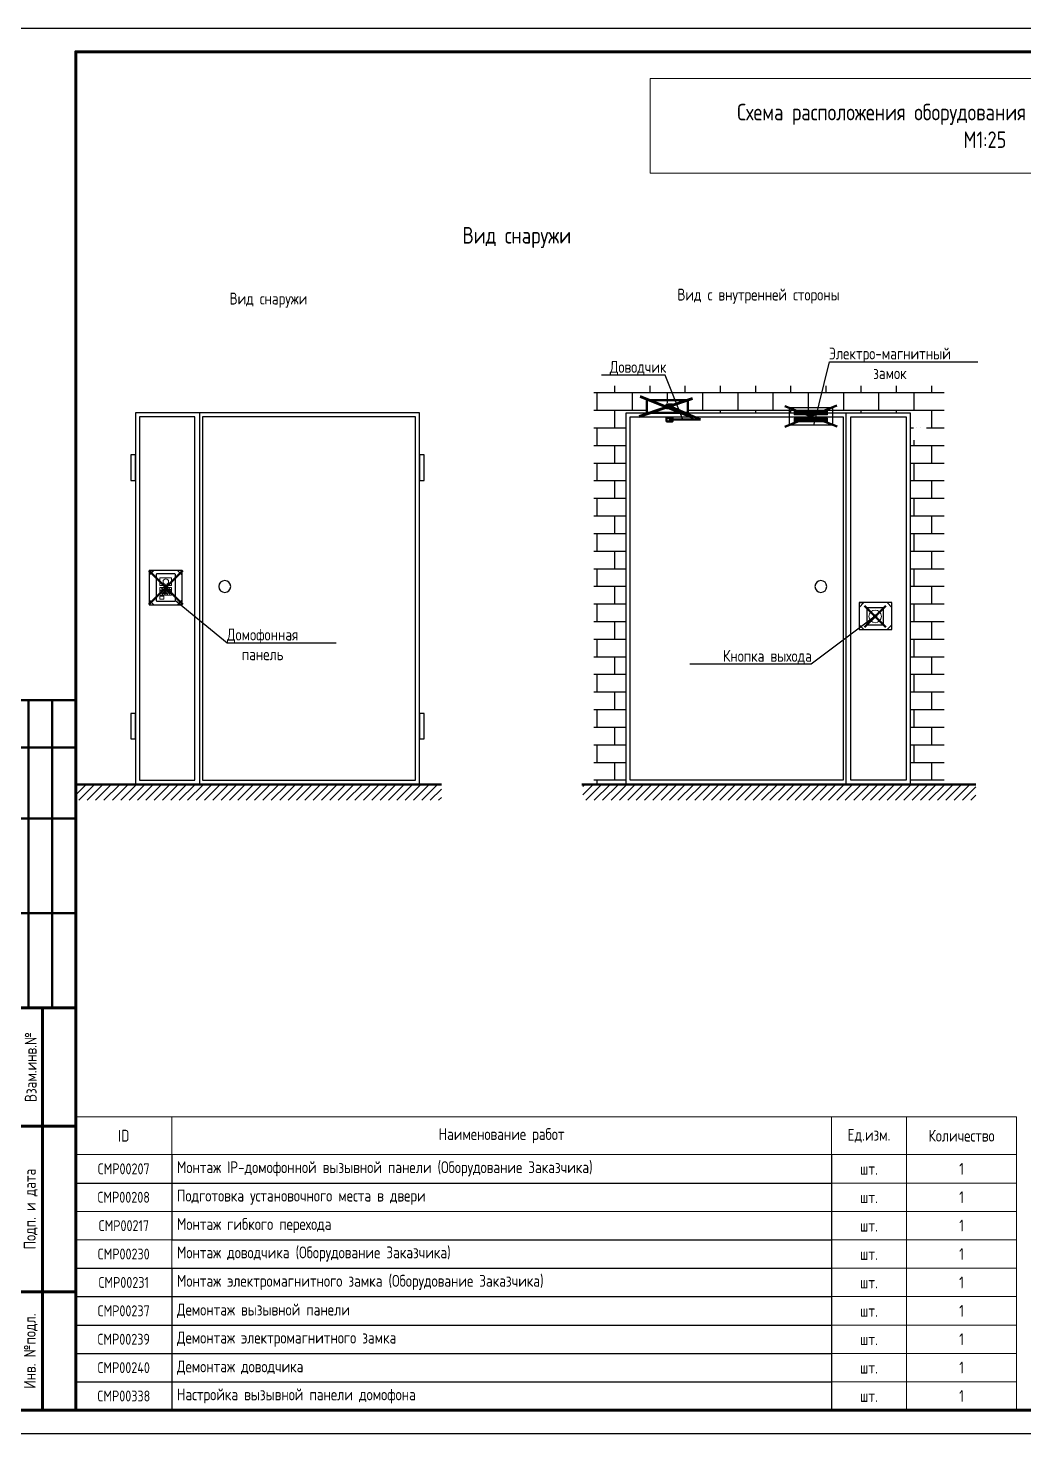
# Model space of a CAD drawing. Header units: millimetres. Extents: x -1818 to 2939, y -1518 to -220.
# Drawn here: x 1059.2 to 1269.6, y -516.9 to -219.9 of the extents above; entities that cross this region are included whole.
import ezdxf
from ezdxf import colors
from ezdxf.entities.mleader import LeaderData, LeaderLine
from ezdxf.enums import TextEntityAlignment as Align
from ezdxf.math import Vec2, Vec3

# ---------------------------------------------------------------- set-up
doc = ezdxf.new("R2010")
doc.units = ezdxf.units.MM
doc.layers.add('(034) Оформление_0', color=7, linetype='Continuous', lineweight=9)
doc.layers.add('Оборудование проектир.', color=7, linetype='Continuous', lineweight=50)
for name, color, linetype in [('_', 7, 'Continuous'), ('Выноски и подписи', 7, 'Continuous'), ('Дополнительные схемы', 7, 'Continuous'), ('Планы', 7, 'Continuous'), ('Текст и таблицы', 7, 'Continuous')]:
    doc.layers.add(name, color=color, linetype=linetype)
doc.layers.add('ВЭ', color=7, linetype='Continuous', plot=False)
doc.styles.get("Standard").update_dxf_attribs({"font": ''})
doc.styles.get('Standard').set_extended_font_data('GOST type A')
pattern_1 = [(45, (0, 0), (-0.176777, 0.176777), [])]

# ---------------------------------------------------------------- blocks, each defined once
blk = doc.blocks.new('*T250')
at = {"layer": '(034) Оформление_0', "color": 0, "lineweight": 50, "transparency": 16777216}
for p, q in [((0, 0), (0, 65)), ((0, 65), (20, 65)), ((5, 0), (5, 65)), ((10, 0), (10, 65)), ((15, 0), (15, 65)), ((20, 0), (20, 65)), ((5, 55), (20, 55)), ((5, 40), (20, 40)), ((5, 20), (20, 20)), ((0, 0), (20, 0))]:
    blk.add_line(p, q, dxfattribs=at)
at = {"layer": '(034) Оформление_0', "color": 0, "transparency": 16777216, "insert": (2.5, 2), "char_height": 2.5, "width": 61, "attachment_point": 4, "rotation": 90}
blk.add_mtext('Согласованно', dxfattribs=at)
blk = doc.blocks.new('*U249')
at = {"layer": '(034) Оформление_0', "lineweight": 60}
for p, q in [((13, 5), (13, 90)), ((20, 65), (8, 65)), ((20, 30), (8, 30))]:
    blk.add_line(p, q, dxfattribs=at)
at = {"layer": '(034) Оформление_0'}
blk.add_lwpolyline([(420, 297), (0, 297), (0, 0), (420, 0)], close=True, dxfattribs=at)
at = {"layer": '(034) Оформление_0', "lineweight": 60}
for points in [[(415, 5), (415, 292), (20, 292), (20, 5)], [(20, 90), (8, 90), (8, 5), (20, 5)]]:
    blk.add_lwpolyline(points, close=True, dxfattribs=at)
blk.add_blockref('*T250', (0, 90))
at = {"layer": '(034) Оформление_0', "char_height": 2.5, "attachment_point": 5, "rotation": 90}
for s, insert in [('Взам.инв.№', (10.5, 77.5)), ('Подп. и дата', (10.5, 47.5)), ('Инв. №подл.', (10.5, 17.5))]:
    blk.add_mtext(s, dxfattribs=dict(at, insert=insert))
blk = doc.blocks.new('*T261')
at = {"layer": 'Текст и таблицы', "lineweight": 9, "transparency": 16777216}
for p, q in [((0, 0), (198.77, 0)), ((0, 0), (0, -8)), ((20.3, 0), (20.3, -8)), ((159.68, 0), (159.68, -8)), ((175.54, 0), (175.54, -62)), ((198.77, 0), (198.77, -62)), ((0, -8), (198.77, -8)), ((159.68, -14), (198.77, -14)), ((0, -20), (198.77, -20)), ((0, -26), (20.3, -26)), ((20.3, -26), (20.3, -32)), ((159.68, -26), (198.77, -26)), ((159.68, -32), (198.77, -32)), ((159.68, -38), (198.77, -38)), ((159.68, -44), (198.77, -44)), ((159.68, -50), (198.77, -50)), ((159.68, -56), (198.77, -56)), ((159.68, -62), (198.77, -62))]:
    blk.add_line(p, q, dxfattribs=at)
at = {"layer": 'Текст и таблицы', "lineweight": -2, "transparency": 16777216}
for p, q in [((0, -8), (0, -62)), ((20.3, -8), (20.3, -26)), ((159.68, -8), (159.68, -62)), ((0, -14), (159.68, -14)), ((20.3, -26), (159.68, -26)), ((0, -32), (159.68, -32)), ((20.3, -32), (20.3, -62)), ((0, -38), (159.68, -38)), ((0, -44), (159.68, -44)), ((0, -50), (159.68, -50)), ((0, -56), (159.68, -56)), ((0, -62), (159.68, -62))]:
    blk.add_line(p, q, dxfattribs=at)
at = {"layer": 'Текст и таблицы', "color": 0, "transparency": 16777216}
for s, insert, char_height, width, attachment_point in [('ID', (10.15, -4), 2.5, 18.0511, 5), ('Количество', (187.16, -4), 2.5, 20.9722, 5), ('СМР00207', (10.15, -11), 2.3, 18.1183, 5), ('{\\C256;Монтаж IP-домофонной вызывной панели (Оборудование Заказчика)}', (21.4, -11), 2.5, 137.1974, 4), ('{\\C256;шт.}', (167.61, -11), 2.5, 13.6753, 5), ('{\\C256;1', (187.16, -11), 2.5, 21.0395, 5), ('СМР00208', (10.15, -17), 2.3, 18.1183, 5), ('{\\C256;Подготовка установочного места в двери}', (21.4, -17), 2.5, 137.1974, 4), ('{\\C256;шт.}', (167.61, -17), 2.5, 13.6753, 5), ('{\\C256;1', (187.16, -17), 2.5, 21.0395, 5), ('CMP00217', (10.15, -23), 2.3, 18.1183, 5), ('Монтаж гибкого перехода^J', (21.4, -23), 2.5, 137.1974, 4), ('{\\C256;шт.}', (167.61, -23), 2.5, 13.6753, 5), ('1', (187.16, -23), 2.5, 21.0395, 5), ('СМР00230', (10.15, -29), 2.3, 18.1183, 5), ('Монтаж доводчика {\\C256;(Оборудование Заказчика)}', (21.4, -29), 2.5, 137.1974, 4), ('{\\C256;шт.}', (167.61, -29), 2.5, 13.6753, 5), ('{\\C256;1', (187.16, -29), 2.5, 21.0395, 5), ('СМР00231', (10.15, -35), 2.3, 18.1183, 5), ('Монтаж электромагнитного замка {\\C256;(Оборудование Заказчика)}', (21.4, -35), 2.5, 137.1974, 4), ('{\\C256;шт.}', (167.61, -35), 2.5, 13.6753, 5), ('{\\C256;1', (187.16, -35), 2.5, 21.0395, 5), ('СМР00237', (10.15, -41), 2.3, 18.1183, 5), ('Демонтаж вызывной панели ', (21.4, -41), 2.5, 137.1974, 4), ('{\\C256;шт.}', (167.61, -41), 2.5, 13.6753, 5), ('{\\C256;1', (187.16, -41), 2.5, 21.0395, 5), ('СМР00239', (10.15, -47), 2.3, 18.1183, 5), ('Демонтаж электромагнитного замка', (21.4, -47), 2.5, 137.1974, 4), ('{\\C256;шт.}', (167.61, -47), 2.5, 13.6753, 5), ('{\\C256;1', (187.16, -47), 2.5, 21.0395, 5), ('СМР00240', (10.15, -53), 2.3, 18.1183, 5), ('Демонтаж доводчика', (21.4, -53), 2.5, 137.1974, 4), ('{\\C256;шт.}', (167.61, -53), 2.5, 13.6753, 5), ('1', (187.16, -53), 2.5, 21.0395, 5), ('CMP00338^J', (10.15, -59), 2.3, 18.1183, 5), ('Настройка вызывной панели домофона^J', (21.4, -59), 2.5, 137.1974, 4), ('{\\C256;шт.}', (167.61, -59), 2.5, 13.6753, 5), ('1', (187.16, -59), 2.5, 21.0395, 5)]:
    blk.add_mtext(s, dxfattribs=dict(at, insert=insert, char_height=char_height, width=width, attachment_point=attachment_point))
at = {"layer": 'Текст и таблицы', "transparency": 16777216, "char_height": 2.5, "attachment_point": 5}
for s, insert, width in [('Наименование работ', (89.99, -4), 137.1301), ('Ед.изм.', (167.61, -4), 13.6081)]:
    blk.add_mtext(s, dxfattribs=dict(at, insert=insert, width=width))
blk = doc.blocks.new('*T266')
at = {"layer": 'Defpoints', "color": 8, "linetype": 'ByBlock', "lineweight": 0, "transparency": 16777216}
for p, q in [((0, 0), (141.44, 0)), ((0, 0), (0, -20)), ((141.44, 0), (141.44, -20)), ((0, -20), (141.44, -20))]:
    blk.add_line(p, q, dxfattribs=at)
at = {"color": 0, "transparency": 16777216, "insert": (70.72, -10), "char_height": 3.5, "width": 141.442, "attachment_point": 5}
blk.add_mtext('{\\fGOST type A|b0|i0|c0;Схема расположения оборудования на двери подъезда №2^JМ1:25', dxfattribs=at)
blk = doc.blocks.new('Домофония_Дверь Снаружи')
at = {"layer": 'Дополнительные схемы', "linetype": 'Continuous'}
blk.add_line((46.44, 78.53), (46.44, 0), dxfattribs=at)
for points in [[(0, 78.53), (59.97, 78.53), (59.97, 0), (0, 0)], [(0.85, 77.67), (45.85, 77.67), (45.85, 0.93), (0.85, 0.93)], [(47.46, 77.67), (59.14, 77.67), (59.14, 0.93), (47.46, 0.93)], [(-1.03, 69.62), (0, 69.62), (0, 64.26), (-1.03, 64.26)], [(59.97, 69.62), (61.01, 69.62), (61.01, 64.26), (59.97, 64.26)], [(-1.03, 15.02), (0, 15.02), (0, 9.66), (-1.03, 9.66)], [(59.97, 15.02), (61.01, 15.02), (61.01, 9.66), (59.97, 9.66)]]:
    blk.add_lwpolyline(points, close=True, dxfattribs=at)
blk.add_circle((41.13, 41.83), 1.25, dxfattribs=at)
blk = doc.blocks.new('Домофония_Дверь Внутри')
at = {"layer": 'Дополнительные схемы', "linetype": 'Continuous'}
blk.add_line((13.53, 78.53), (13.53, 0), dxfattribs=at)
for points in [[(59.97, 78.53), (0, 78.53), (0, 0), (59.97, 0)], [(12.52, 77.67), (0.84, 77.67), (0.84, 0.93), (12.52, 0.93)], [(59.13, 77.67), (14.13, 77.67), (14.13, 0.93), (59.13, 0.93)]]:
    blk.add_lwpolyline(points, close=True, dxfattribs=at)
blk.add_circle((18.84, 41.83), 1.25, dxfattribs=at)
blk = doc.blocks.new('Домофония_Подготовка_места_установки')
at = {"color": 0, "linetype": 'ByBlock', "lineweight": -2}
for p, q in [((0, 4.7), (0, 4.7)), ((1, 5.7), (1, 5.7)), ((1, 5.7), (1, 5.7)), ((5.94, 5.7), (6.94, 5.7)), ((6.94, 5.7), (5.94, 5.7)), ((6.94, 4.7), (6.94, 4.7)), ((0, 1), (0, 1)), ((1, 0), (1, 0)), ((5.94, 0), (5.94, 0)), ((6.94, 1), (6.94, 1))]:
    blk.add_line(p, q, dxfattribs=at)
at = {"layer": '_', "color": 0, "linetype": 'ByBlock', "lineweight": -2}
for p, q in [((1, 5.7), (0, 4.7)), ((5.94, 5.7), (6.94, 4.7)), ((0, 1), (1, 0)), ((6.94, 1), (5.94, 0))]:
    blk.add_line(p, q, dxfattribs=at)
blk.add_lwpolyline([(0, 5.7), (6.94, 5.7), (6.94, 0), (0, 0)], close=True, dxfattribs=at)
at = {"layer": 'Выноски и подписи', "color": 0, "linetype": 'ByBlock', "lineweight": -2, "oblique": 15, "flags": 3}
for tag, p in [('ID', (10.4, 3.35)), ('БАЗОВАЯ_РАСЦЕНКА', (10.17, 0.12)), ('ЕД.ИЗМ', (10.11, -3.34)), ('КОЛИЧЕСТВО', (10.11, -6.78))]:
    blk.add_attdef(tag, p, '', height=2.5, dxfattribs=at)
blk = doc.blocks.new('*U211')
at = {"color": 0, "linetype": 'ByBlock', "lineweight": -2}
for p, q in [((0, 6.25), (0, 6.25)), ((1, 7.25), (1, 7.25)), ((1, 7.25), (1, 7.25)), ((5.94, 7.25), (6.94, 7.25)), ((6.94, 7.25), (5.94, 7.25)), ((6.94, 4.7), (6.94, 4.7)), ((0, 1), (0, 1)), ((1, 0), (1, 0)), ((5.94, 0), (5.94, 0)), ((6.94, 1), (6.94, 1))]:
    blk.add_line(p, q, dxfattribs=at)
at = {"layer": '_', "color": 0, "linetype": 'ByBlock', "lineweight": -2}
for p, q in [((1, 7.25), (0, 6.25)), ((5.94, 7.25), (6.94, 6.25)), ((0, 1), (1, 0)), ((6.94, 1), (5.94, 0))]:
    blk.add_line(p, q, dxfattribs=at)
blk.add_lwpolyline([(0, 7.25), (6.94, 7.25), (6.94, 0), (0, 0)], close=True, dxfattribs=at)
at = {"layer": 'Выноски и подписи', "color": 0, "linetype": 'ByBlock', "lineweight": -2, "oblique": 15, "flags": 3}
for tag, p in [('ID', (10.4, 3.35)), ('БАЗОВАЯ_РАСЦЕНКА', (10.17, 0.12)), ('ЕД.ИЗМ', (10.11, -3.34)), ('КОЛИЧЕСТВО', (10.11, -6.78))]:
    blk.add_attdef(tag, p, '', height=2.5, dxfattribs=at)
blk = doc.blocks.new('*U212')
at = {"layer": 'Оборудование проектир.', "lineweight": 20}
h = blk.add_hatch(dxfattribs=at)
h.set_pattern_fill('ANSI31', color=256, scale=2)
h.set_pattern_definition(pattern_1)
h.paths.add_polyline_path([(8.13, 2.97), (1.08, 2.97), (1.08, 2.14), (8.13, 2.14)])
h = blk.add_hatch(dxfattribs=at)
h.set_pattern_fill('ANSI31', color=256, scale=2)
h.set_pattern_definition(pattern_1)
h.paths.add_polyline_path([(8.13, 0.64), (1.08, 0.64), (1.08, 1.46), (8.13, 1.46)])
at = {"layer": '_'}
blk.add_lwpolyline([(0, 3.61), (9.2, 3.61), (9.2, 0), (0, 0)], close=True, dxfattribs=at)
at = {"layer": 'Оборудование проектир.', "color": 1}
for p, q in [((-0.93, -0.36), (10.13, 3.97)), ((-0.89, 4.07), (10.13, -0.37))]:
    blk.add_line(p, q, dxfattribs=at)
at = {"layer": 'Оборудование проектир.', "linetype": 'Continuous', "lineweight": 20}
for p, q in [((1.08, 2.97), (8.13, 2.97)), ((1.08, 2.14), (1.08, 2.97)), ((8.13, 2.14), (1.08, 2.14)), ((8.13, 1.46), (1.08, 1.46)), ((1.08, 1.46), (1.08, 0.64)), ((1.08, 0.64), (8.13, 0.64)), ((8.13, 2.14), (8.13, 2.97)), ((8.13, 1.46), (8.13, 0.64))]:
    blk.add_line(p, q, dxfattribs=at)
at = {"layer": 'Выноски и подписи', "oblique": 15, "flags": 3}
for tag, p in [('ID', (14.02, 2.87)), ('БАЗОВАЯ_РАСЦЕНКА', (13.84, -0.5)), ('ЕД.ИЗМ', (13.62, -3.9)), ('КОЛИЧЕСТВО', (13.43, -7.19))]:
    blk.add_attdef(tag, p, '', height=2.5, dxfattribs=at)
blk = doc.blocks.new('*U214')
at = {"color": 0, "linetype": 'ByBlock'}
blk.add_lwpolyline([(0, 0), (0, 3.54), (3.54, 3.54), (3.54, 0)], close=True, dxfattribs=at)
at = {"layer": 'Оборудование проектир.', "color": 1}
for p, q in [((-0.48, 4.02), (4.02, -0.48)), ((4.02, 4.02), (-0.48, -0.48))]:
    blk.add_line(p, q, dxfattribs=at)
at = {"layer": 'Оборудование проектир.', "color": 0, "linetype": 'ByBlock', "lineweight": 20, "const_width": 0.442}
blk.add_lwpolyline([(1.55, 1.77, 1), (1.99, 1.77, 1)], format="xyb", close=True, dxfattribs=at)
at = {"layer": 'Оборудование проектир.', "color": 0, "linetype": 'ByBlock', "lineweight": 20}
blk.add_circle((1.77, 1.77), 1.33, dxfattribs=at)
at = {"layer": 'Выноски и подписи', "oblique": 15, "flags": 3}
for tag, p in [('ID', (6.53, 1.67)), ('БАЗОВАЯ_РАСЦЕНКА', (6.28, -1.43)), ('ЕД.ИЗМ', (6.16, -4.22)), ('КОЛИЧЕСТВО', (5.87, -7.12))]:
    blk.add_attdef(tag, p, '', height=2.5, dxfattribs=at)
blk = doc.blocks.new('*U215')
blk.add_lwpolyline([(0.15, 5.71), (3.85, 5.71, -0.414214), (4.06, 5.5), (4.06, 0.15, -0.414214), (3.85, -0.06), (0.15, -0.06, -0.414214), (-0.06, 0.15), (-0.06, 5.5, -0.414214)], format="xyb", close=True)
at = {"layer": 'Оборудование проектир.', "color": 1}
for p, q in [((-1.62, 6.43), (5.61, -0.76)), ((-1.59, -0.76), (5.61, 6.43))]:
    blk.add_line(p, q, dxfattribs=at)
at = {"layer": 'Оборудование проектир.', "lineweight": 9}
for p, q in [((0.97, 2.31), (1.27, 2.62)), ((0.97, 1.8), (1.78, 2.62)), ((0.97, 1.69), (1.9, 2.62)), ((0.97, 2.2), (1.39, 2.62)), ((1.06, 1.38), (2.29, 2.62)), ((1.17, 1.38), (2.41, 2.62)), ((1.57, 1.38), (2.8, 2.62)), ((1.68, 1.38), (2.92, 2.62)), ((2.08, 1.38), (3.03, 2.34)), ((2.19, 1.38), (3.03, 2.22)), ((2.59, 1.38), (3.03, 1.83)), ((2.7, 1.38), (3.03, 1.71))]:
    blk.add_line(p, q, dxfattribs=at)
for points in [[(0.76, 4.88), (3.24, 4.88), (3.24, 3.24), (0.76, 3.24)], [(0.76, 2.82), (3.24, 2.82), (3.24, 1.18), (0.76, 1.18)], [(2.41, 0.97), (3.24, 0.97), (3.24, 0.35), (2.41, 0.35)]]:
    blk.add_lwpolyline(points, close=True, dxfattribs=at)
for points in [[(0.97, 2.2), (0.97, 2.31)], [(0.97, 1.69), (0.97, 1.8)], [(1.17, 1.38), (1.06, 1.38)], [(1.27, 2.62), (1.39, 2.62)], [(1.68, 1.38), (1.57, 1.38)], [(1.78, 2.62), (1.9, 2.62)], [(2.19, 1.38), (2.08, 1.38)], [(2.29, 2.62), (2.41, 2.62)], [(2.7, 1.38), (2.59, 1.38)], [(2.8, 2.62), (2.92, 2.62)], [(3.03, 2.34), (3.03, 2.22)], [(3.03, 1.83), (3.03, 1.71)]]:
    blk.add_lwpolyline(points, dxfattribs=at)
blk.add_circle((2, 4.06), 0.583, dxfattribs=at)
at = {"oblique": 15, "flags": 3}
for tag, p in [('ID', (8.74, 3.48)), ('БАЗОВАЯ_РАСЦЕНКА', (8.83, 0.04)), ('ЕД.ИЗМ', (8.69, -3.41)), ('КОЛИЧЕСТВО', (8.6, -7.7))]:
    blk.add_attdef(tag, p, '', height=2.5, dxfattribs=at)
blk = doc.blocks.new('*U102')
at = {"layer": 'Оборудование проектир.'}
for p, q in [((3.81, 1.41), (-2.7, -1.41)), ((-2.7, -1.41), (3.82, -1.41))]:
    blk.add_line(p, q, dxfattribs=at)
at = {"layer": 'Оборудование проектир.', "linetype": 'Continuous'}
blk.add_lwpolyline([(0, 2.67), (8.64, 2.67), (8.64, 0), (0, 0)], close=True, dxfattribs=at)
at = {"layer": 'Оборудование проектир.'}
for points in [[(3.22, 1.79), (4.5, 1.79), (4.5, 1.03), (3.22, 1.03)], [(3.22, -1.02), (4.5, -1.02), (4.5, -1.79), (3.22, -1.79)]]:
    blk.add_lwpolyline(points, close=True, dxfattribs=at)
at = {"layer": 'Оборудование проектир.', "lineweight": 20}
for centre in [(3.81, 1.41), (3.82, -1.41)]:
    blk.add_circle(centre, 0.163, dxfattribs=at)
at = {"layer": 'Выноски и подписи', "oblique": 15, "flags": 3}
for tag, p in [('ID', (12.18, 1.71)), ('БАЗОВАЯ_РАСЦЕНКА', (12.06, -1.52)), ('ЕД.ИЗМ', (11.9, -4.73)), ('КОЛИЧЕСТВО', (11.88, -8.09))]:
    blk.add_attdef(tag, p, '', height=2.5, dxfattribs=at)
blk = doc.blocks.new('_None')

msp = doc.modelspace()

# ---------------------------------------------------------------- hatches: boundary and pattern name
at = {"layer": 'Дополнительные схемы'}
h = msp.add_hatch(dxfattribs=at)
h.set_pattern_fill('AR-B816', color=256, scale=0.46497)
h.set_pattern_definition([(0, (-2826.7137, -1018.5535), (0, 3.7197593), []), (90, (-2826.7137, -1018.5535), (-3.7197593, 3.7197593), [3.7197593, -3.7197593])])
edge = h.paths.add_edge_path()
edge.add_line((1245.17, -304.91), (1245.56, -304.93))
edge.add_line((1245.56, -304.93), (1245.56, -301.18))
edge.add_line((1245.56, -301.18), (1198.57, -301.18))
edge.add_line((1198.57, -301.18), (1198.57, -299.07))
edge.add_line((1198.57, -299.07), (1189.92, -299.07))
edge.add_line((1189.92, -299.07), (1189.92, -301.18))
edge.add_line((1189.92, -301.18), (1185.59, -301.18))
edge.add_line((1185.59, -301.18), (1185.59, -379.71))
edge.add_line((1185.59, -379.71), (1178.73, -379.71))
edge.add_line((1178.73, -379.71), (1178.73, -295.51))
edge.add_line((1178.73, -295.51), (1252.74, -295.51))
edge.add_line((1252.74, -295.51), (1252.74, -379.71))
edge.add_line((1252.74, -379.71), (1246.72, -379.71))
edge.add_arc((1246.62, -379.27), 0.46, 282.9469, 617.0531)
edge.add_line((1246.52, -379.71), (1245.56, -379.71))
edge.add_line((1245.56, -379.71), (1245.56, -305))
edge.add_arc((1244.01, -306.33), 2.05, 335.3009, 400.5623, ccw=False)
edge.add_line((1245.87, -307.19), (1246.26, -307.03))
edge.add_line((1246.26, -307.03), (1246.65, -306.85))
edge.add_line((1246.65, -306.85), (1247.05, -306.65))
edge.add_line((1247.05, -306.65), (1247.44, -306.44))
edge.add_line((1247.44, -306.44), (1247.84, -306.21))
edge.add_arc((1247.04, -305.32), 1.2, 311.5467, 479.6247)
edge.add_line((1246.45, -304.28), (1246.26, -304.39))
edge.add_line((1246.26, -304.39), (1246.07, -304.5))
edge.add_line((1246.07, -304.5), (1245.88, -304.6))
edge.add_line((1245.88, -304.6), (1245.7, -304.69))
edge.add_line((1245.7, -304.69), (1245.53, -304.77))
edge.add_line((1245.53, -304.77), (1245.35, -304.84))
edge.add_line((1245.35, -304.84), (1245.17, -304.91))
edge = h.paths.add_edge_path(flags=17)
edge.add_arc((1247.04, -305.32), 1.2, 324.5971, 459.1688, ccw=False)
edge.add_arc((1247.89, -304.79), 1.22, 276.1274, 507.6385)
edge = h.paths.add_edge_path(flags=17)
edge.add_arc((1247.89, -304.79), 1.22, 182.1436, 234.023, ccw=False)
edge.add_arc((1245.93, -305.83), 1.23, 362.3882, 413.7784, ccw=False)
at = {"layer": 'Планы'}
h = msp.add_hatch(dxfattribs=at)
h.set_pattern_fill('ANSI31', color=256, scale=10)
h.set_pattern_definition([(45, (-8435.0373, -1572.4492), (-0.88388348, 0.88388348), [])])
h.paths.add_polyline_path([(1069.18, -379.71), (1146.57, -379.71), (1146.57, -383.03), (1069.18, -383.03)])
h = msp.add_hatch(dxfattribs=at)
h.set_pattern_fill('ANSI31', color=256, scale=10)
h.set_pattern_definition([(45, (-8340.2849, -1572.4492), (-0.88388348, 0.88388348), [])])
h.paths.add_polyline_path([(1176.43, -379.71), (1259.46, -379.71), (1259.46, -383.03), (1176.43, -383.03)])

# ---------------------------------------------------------------- linework, layer by layer
at = {"color": 1, "lineweight": 60}
for p, q in [((1199.6, -298.15), (1188.32, -301.95)), ((1188.58, -297.71), (1199.84, -302.25))]:
    msp.add_line(p, q, dxfattribs=at)
at = {"linetype": 'Continuous', "lineweight": 0}
msp.add_lwpolyline([(1204.2, -301.18), (1245.56, -301.18), (1245.56, -304.93)], dxfattribs=at)
at = {"layer": '_', "lineweight": 0}
for p, q in [((1245.56, -379.71), (1250.21, -379.71)), ((1247.89, -379.71), (1245.56, -379.71)), ((1250.21, -379.71), (1247.89, -379.71)), ((1247.89, -379.71), (1247.89, -379.71))]:
    msp.add_line(p, q, dxfattribs=at)
at = {"layer": 'ВЭ'}
msp.add_lwpolyline([(1049.28, -219.91), (1469.28, -219.91), (1469.28, -516.91), (1049.28, -516.91)], close=True, dxfattribs=at)
at = {"layer": 'Дополнительные схемы', "lineweight": 50, "flags": 128}
for points in [[(1146.57, -379.71), (1069.18, -379.71)], [(1259.46, -379.71), (1176.25, -379.71)]]:
    msp.add_lwpolyline(points, dxfattribs=at)

# ---------------------------------------------------------------- block references
at = {"layer": '(034) Оформление_0'}
msp.add_blockref('*U249', (1049.28, -516.91), dxfattribs=at)
for name, p in [('*T266', (1190.65, -230.57)), ('*T261', (1069.28, -449.91))]:
    msp.add_blockref(name, p)
at = {"xscale": -1}
for name, p in [('*U102', (1198.62, -301.2)), ('*U212', (1229.22, -303.74)), ('*U215', (1090.32, -340.91)), ('*U211', (1091.76, -341.72)), ('Домофония_Подготовка_места_установки', (1241.72, -346.98)), ('*U214', (1239.96, -345.96))]:
    msp.add_blockref(name, p, dxfattribs=at)
at = {"layer": 'Дополнительные схемы', "xscale": -1}
for name, p in [('Домофония_Дверь Снаружи', (1141.91, -379.71)), ('Домофония_Дверь Внутри', (1245.56, -379.71))]:
    msp.add_blockref(name, p, dxfattribs=at)

# ---------------------------------------------------------------- texts
at = {"layer": '(034) Оформление_0'}
msp.add_text('Вид снаружи', height=3.5, dxfattribs=at).set_placement((1162.49, -265.43), align=Align.CENTER)
at = {"layer": 'Выноски и подписи'}
for s, p in [('Вид снаружи', (1101.8, -278.3)), ('Вид с внутренней стороны', (1196.41, -277.46))]:
    msp.add_text(s, height=2.5, dxfattribs=at).set_placement(p)

# ---------------------------------------------------------------- leaders
ml = msp.add_multileader_mtext('Standard', dxfattribs=at)
ml.set_content('Электро-магнитный замок', color=256)
ml.set_leader_properties()
ml.set_arrow_properties(name='NONE')
ml.build(insert=Vec2(0, 0))
ml.multileader.update_dxf_attribs({"text_left_attachment_type": 6, "text_right_attachment_type": 6, "dogleg_length": 0, "arrow_head_size": 0.18})
ctx = ml.context
ctx.base_point, ctx.char_height, ctx.arrow_head_size, ctx.landing_gap_size, ctx.plane_origin = Vec3(1228.54, -290.4), 2.5, 0.18, 0, Vec3(1226.88, -301.37)
ctx.left_attachment, ctx.right_attachment, ctx.text_align_type = 6, 6, 1
notes = []
notes.append((ctx, [(1, (1, 1, 0), (1228.54, -290.4), (1, 0), 0, [(0, [(1225.22, -303.87)], 0, [])])]))
ctx.mtext.insert, ctx.mtext.width, ctx.mtext.defined_height, ctx.mtext.alignment, ctx.mtext.flow_direction = Vec3(1241.31, -287.4), 31.0142, 0.896, 2, 5
at = {"layer": 'Выноски и подписи', "ltscale": 5}
ml = msp.add_multileader_mtext('Standard', dxfattribs=at)
ml.set_content('Домофонная \\Pпанель', color=256)
ml.set_leader_properties()
ml.set_arrow_properties(name='NONE')
ml.build(insert=Vec2(0, 0))
ml.multileader.update_dxf_attribs({"text_left_attachment_type": 6, "text_right_attachment_type": 6, "dogleg_length": 0, "arrow_head_size": 0.18})
ctx = ml.context
ctx.base_point, ctx.char_height, ctx.arrow_head_size, ctx.landing_gap_size, ctx.plane_origin = Vec3(1101.29, -349.79), 2.5, 0.18, 0, Vec3(1157, -354.88)
ctx.left_attachment, ctx.right_attachment, ctx.text_align_type = 6, 6, 1
notes.append((ctx, [(0, (1, 1, 0), (1101.29, -349.79), (1, 0), 0, [(0, [(1090.36, -340.86)], 0, [])])]))
ctx.mtext.insert, ctx.mtext.alignment, ctx.mtext.flow_direction = Vec3(1108.78, -346.79), 2, 5
ml = msp.add_multileader_mtext('Standard', dxfattribs=at)
ml.set_content('Кнопка выхода', color=256)
ml.set_leader_properties()
ml.set_arrow_properties(name='NONE')
ml.build(insert=Vec2(0, 0))
ml.multileader.update_dxf_attribs({"text_left_attachment_type": 6, "text_right_attachment_type": 6, "dogleg_length": 0, "arrow_head_size": 0.18})
ctx = ml.context
ctx.base_point, ctx.char_height, ctx.arrow_head_size, ctx.landing_gap_size, ctx.plane_origin = Vec3(1206.24, -354.29), 2.5, 0.18, 0, Vec3(1263.64, -354.63)
ctx.left_attachment, ctx.right_attachment, ctx.text_align_type = 6, 6, 1
notes.append((ctx, [(1, (1, 1, 0), (1224.64, -354.29), (-1, 0), 0, [(0, [(1238.19, -344.17)], 0, [])])]))
ctx.mtext.insert, ctx.mtext.alignment, ctx.mtext.flow_direction = Vec3(1215.44, -351.29), 2, 5
for ctx, leaders in notes:
    for number, flags, end, landing, length, lines in leaders:
        leader = LeaderData()
        leader.index, (leader.has_last_leader_line, leader.has_dogleg_vector, leader.attachment_direction) = number, flags
        leader.last_leader_point, leader.dogleg_vector, leader.dogleg_length = Vec3(end), Vec3(landing), length
        for number, points, colour, breaks in lines:
            line = LeaderLine()
            line.index, line.vertices, line.color, line.breaks = number, Vec3.list(points), colors.encode_raw_color(colour), breaks
            leader.lines.append(line)
        ctx.leaders.append(leader)

# ---------------------------------------------------------------- next in the draw order: leaders
at = {"layer": 'Выноски и подписи'}
ml = msp.add_multileader_mtext('Standard', dxfattribs=at)
ml.set_content('Доводчик', color=256)
ml.set_leader_properties()
ml.set_arrow_properties(name='NONE')
ml.build(insert=Vec2(0, 0))
ml.multileader.update_dxf_attribs({"text_left_attachment_type": 6, "text_right_attachment_type": 6, "dogleg_length": 0, "arrow_head_size": 0.18})
ctx = ml.context
ctx.base_point, ctx.char_height, ctx.arrow_head_size, ctx.landing_gap_size, ctx.plane_origin = Vec3(1182.4, -293.23), 2.5, 0.18, 0, Vec3(1201.8, -300.25)
ctx.left_attachment, ctx.right_attachment, ctx.text_align_type = 6, 6, 1
notes = []
notes.append((ctx, [(0, (1, 1, 0), (1193.83, -293.23), (-1, 0), 0, [(0, [(1197.58, -302.6)], 0, [])])]))
ctx.mtext.insert, ctx.mtext.width, ctx.mtext.defined_height, ctx.mtext.alignment, ctx.mtext.flow_direction = Vec3(1188.12, -290.23), 13.3169, 5.67, 2, 5
ctx.mtext.has_bg_fill, ctx.mtext.bg_color, ctx.mtext.bg_scale_factor, ctx.mtext.bg_transparency, ctx.mtext.use_window_bg_color = 1, -1027028792, 1.5, 0, 1
for ctx, leaders in notes:
    for number, flags, end, landing, length, lines in leaders:
        leader = LeaderData()
        leader.index, (leader.has_last_leader_line, leader.has_dogleg_vector, leader.attachment_direction) = number, flags
        leader.last_leader_point, leader.dogleg_vector, leader.dogleg_length = Vec3(end), Vec3(landing), length
        for number, points, colour, breaks in lines:
            line = LeaderLine()
            line.index, line.vertices, line.color, line.breaks = number, Vec3.list(points), colors.encode_raw_color(colour), breaks
            leader.lines.append(line)
        ctx.leaders.append(leader)

doc.saveas('drawing.dxf')
